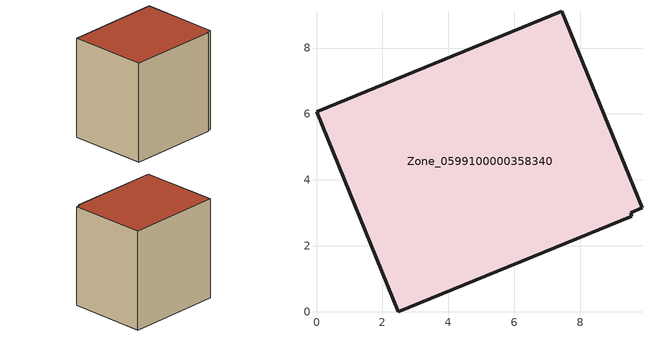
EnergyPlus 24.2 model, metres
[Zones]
Zone_0599100000358340
 floor ground (C_G): 9.87,3.15 9.52,3.01 9.56,2.9 2.48,0 0,6.06 7.43,9.12 z3.31
 wall outside (C_F): 9.87,3.15 7.43,9.12 0,6.06 2.48,0 9.56,2.9 9.52,3.01 9.87,3.15 z3.31:11.59
 roof outside (C_R): 9.52,3.01 9.87,3.15 7.43,9.12 0,6.06 2.48,0 9.56,2.9 z11.59
[BUILDING]
Pand.0599100000358340: North Axis=0; Terrain=City; Loads Convergence Tolerance Value=0.04; Temperature Convergence Tolerance Value=0.4; Solar Distribution=FullExterior; Maximum Number of Warmup Days=25; Minimum Number of Warmup Days=1
[Site:Location]
Rotterdam.The.Hague.AP_ZH_NLD Design_Conditions: Latitude=51.96; Longitude=4.45; Time Zone=1; Elevation=-4.5
[SITE:GROUNDTEMPERATURE:BUILDINGSURFACE]
18, 18, 18, 18, 18, 18, 18, 18, 18, 18, 18, 18
[MATERIAL] Thermal Absorptance=0.9; Solar Absorptance=0.7; Visible Absorptance=0.7
Name | Roughness | Thickness | Conductivity | Density | Specific Heat
G.TI.1992-2005 | MediumSmooth | 0.15 | 0.06 | 540 | 1210
F.TI.1992-2005 | Rough | 0.3 | 0.12 | 1920 | 840
R.TI.1992-2005 | MediumRough | 0.2 | 0.08 | 1500 | 1000
[CONSTRUCTION]
C_G: G.TI.1992-2005
C_F: F.TI.1992-2005
C_R: R.TI.1992-2005
[ZONE]
Zone_0599100000358340: Type=1; Multiplier=1; Ceiling Height=Autocalculate; Volume=Autocalculate; Floor Area=autocalculate; Part of Total Floor Area=Yes
[ZONEINFILTRATION:DESIGNFLOWRATE]
Infil_Zone_0599100000358340: Zone or ZoneList or Space or SpaceList=Zone_0599100000358340; Schedule=AlwaysOn; Design Flow Rate Calculation Method=Flow/Area; Flow Rate per Floor Area=0.0015; Constant Term Coefficient=1; Temperature Term Coefficient=0; Velocity Term Coefficient=0; Velocity Squared Term Coefficient=0
[HVACTEMPLATE:ZONE:IDEALLOADSAIRSYSTEM]
Zone_0599100000358340: Maximum Heating Supply Air Temperature=50; Minimum Cooling Supply Air Temperature=13; Maximum Heating Supply Air Humidity Ratio=0.0156; Minimum Cooling Supply Air Humidity Ratio=0.0077; Heating Limit=NoLimit; Cooling Limit=NoLimit; Dehumidification Control Type=ConstantSensibleHeatRatio; Cooling Sensible Heat Ratio=0.7; Dehumidification Setpoint=60; Humidification Control Type=None; Humidification Setpoint=30; Outdoor Air Method=None; Outdoor Air Flow Rate per Person=0.00944; Outdoor Air Flow Rate per Zone Floor Area=0; Outdoor Air Flow Rate per Zone=0; Demand Controlled Ventilation Type=None; Outdoor Air Economizer Type=NoEconomizer; Heat Recovery Type=None; Sensible Heat Recovery Effectiveness=0.7; Latent Heat Recovery Effectiveness=0.65
[ZONECONTROL:THERMOSTAT]
ThermostatControl_Zone_0599100000358340: Zone or ZoneList=Zone_0599100000358340; Control Type Schedule=DualSetpointControlType; Control 1=Thermostat_Zone_0599100000358340; Temperature Difference Between Cutout And Setpoint=0
[THERMOSTATSETPOINT:DUALSETPOINT]
Thermostat_Zone_0599100000358340: Heating Setpoint Temperature Schedule=HeatingSetpoint_Zone_0599100000358340; Cooling Setpoint Temperature Schedule=CoolingSetpoint_Zone_0599100000358340
[SCHEDULE:COMPACT]
HeatingSetpoint_Zone_0599100000358340: Through: 12/31, For: AllDays, Until: 24:00, 21
CoolingSetpoint_Zone_0599100000358340: Through: 12/31, For: AllDays, Until: 24:00, 24
DualSetpointControlType: Through: 12/31, For: AllDays, Until: 24:00, 4
AlwaysOn: Through: 12/31, For: AllDays, Until: 24:00, 1
